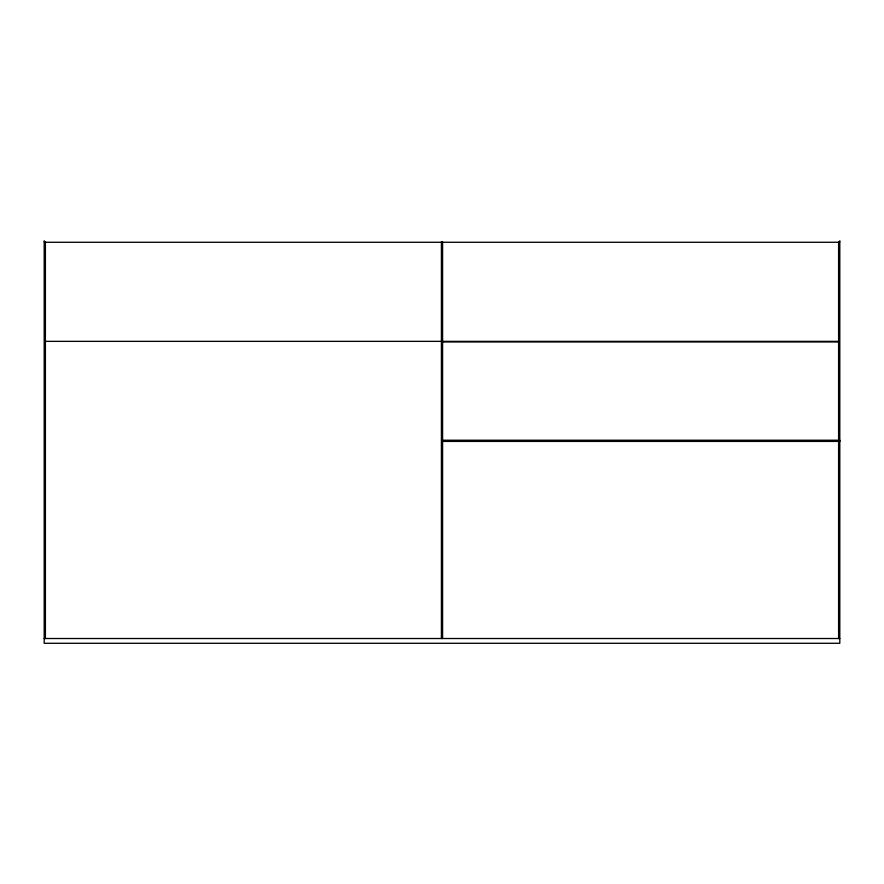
<?xml version="1.0" encoding="UTF-8"?>
<svg xmlns="http://www.w3.org/2000/svg" width="884" height="884" viewBox="0 0 884 884"><rect width="100%" height="100%" fill="white"/><g stroke="black" fill="none" stroke-linecap="round" stroke-linejoin="round"><path stroke-width="1.33" d="M44.2 241.907L45.393 241.907L45.393 638.513M839.8 241.907L838.607 241.907L838.607 638.513M45.393 242.271L838.607 242.271M45.393 341.357L441.403 341.357M442.597 341.357L838.607 341.357M442.685 341.953L838.607 341.953M442 440.221L839.8 440.221M442.597 440.807L839.8 440.807M442 441.414L839.8 441.414M44.2 638.513L839.8 638.513M839.8 240.713L839.8 643.287L44.2 643.287L44.2 240.713M442.597 638.513L442.597 241.907L441.403 241.907L441.403 638.513"/></g></svg>
